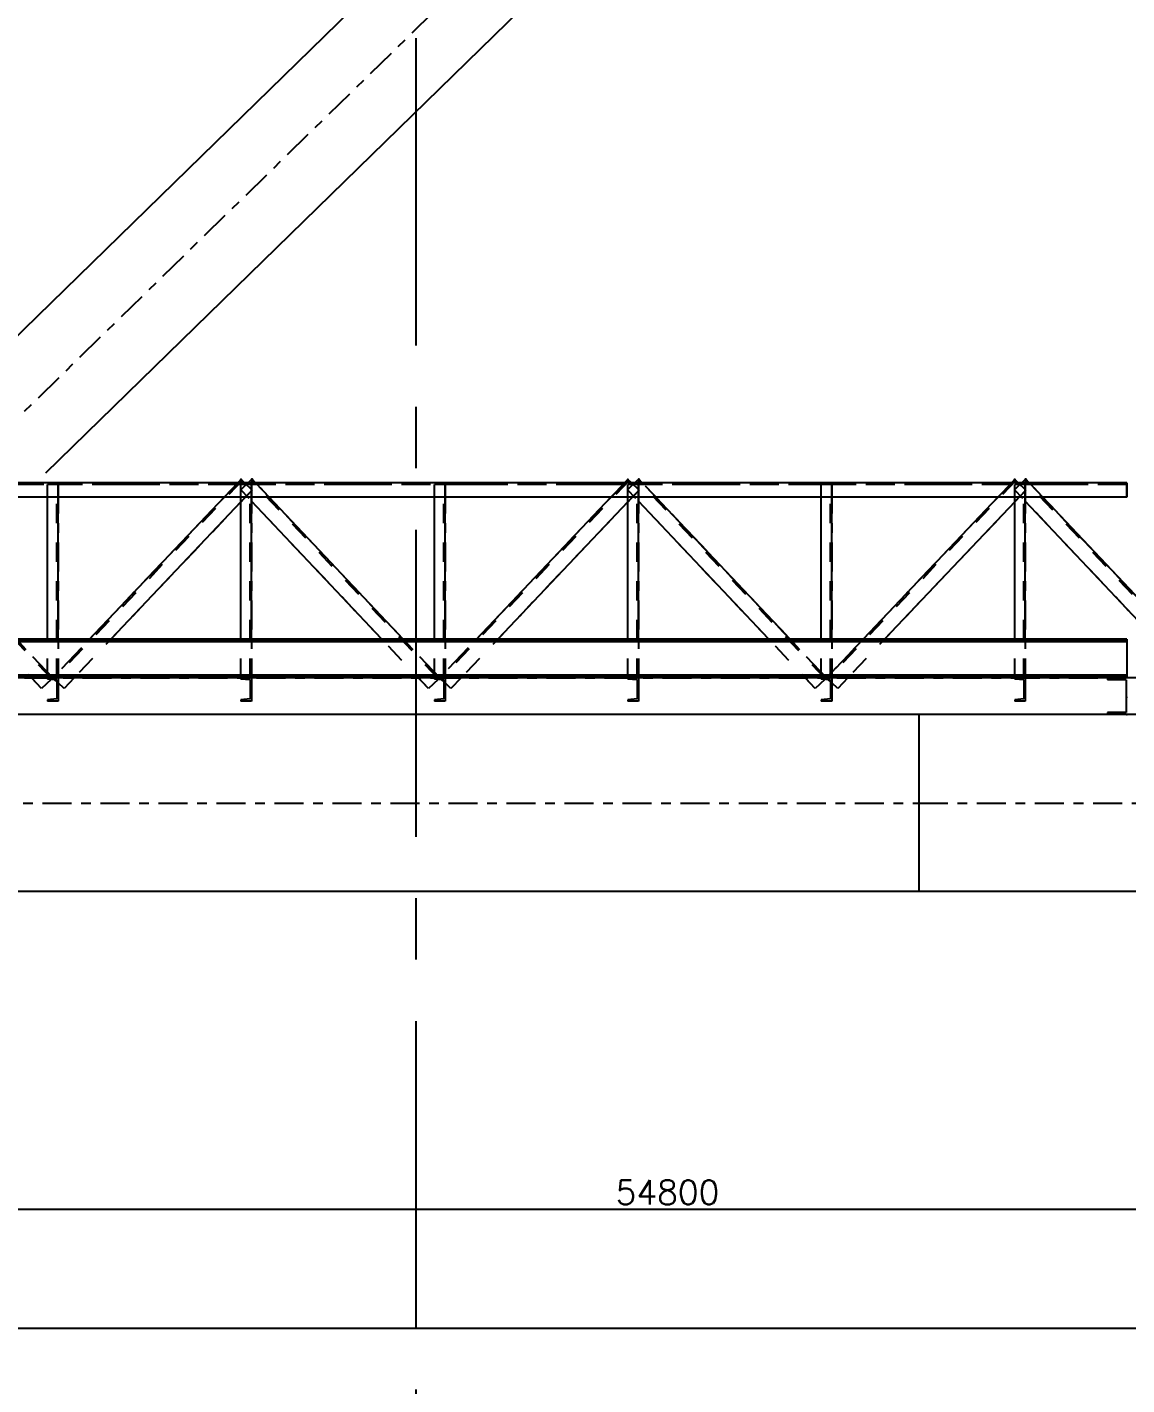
# Model space of a CAD drawing. Header units: millimetres. Extents: x 2368 to 8313, y 7493 to 11698.
# Drawn here: x 4602.4 to 4716.1, y 8937 to 9077.3 of the extents above; entities that cross this region are included whole.
import ezdxf

# ---------------------------------------------------------------- set-up
doc = ezdxf.new("R2010")
doc.units = ezdxf.units.MM
for name, pattern in [('CENTER', [50.8, 31.75, -6.35, 6.35, -6.35]), ('XKITLINE00', [0]), ('XKITLINE02', [4, 2, -2]), ('XKITLINE03', [6, 3, -1, 1, -1])]:
    doc.linetypes.add(name, pattern=pattern)
doc.styles.add('ROMANS', font='romans.shx')
doc.dimstyles.new('MD300', dxfattribs={"dimtxt": 2.5, "dimasz": 2.5, "dimexe": 1, "dimexo": 1, "dimgap": 0.5, "dimtad": 1, "dimdec": 1, "dimlfac": 50, "dimrnd": 0.5, "dimdsep": 46, "dimtxsty": 'ROMANS', "dimcen": 1, "dimclrd": 146, "dimclre": 146, "dimclrt": 30, "dimadec": 1, "dimazin": 2, "dimtfac": 1, "dimtdec": 1, "dimtmove": 0, "dimatfit": 1, "dimfxl": 1, "dimtolj": 1, "dimtzin": 0, "dimlwd": -1, "dimlwe": -1, "dimarcsym": 0})

# ---------------------------------------------------------------- blocks, each defined once
blk = doc.blocks.new('*D3')
at = {"color": 146, "transparency": 16777216}
for p, q in [((4120.59, 9032.28), (4120.59, 8954.12)), ((5216.59, 8977.65), (5216.59, 8954.12)), ((4123.09, 8955.12), (5214.09, 8955.12))]:
    blk.add_line(p, q, dxfattribs=at)
for points in [[(4123.09, 8955.54), (4123.09, 8954.7), (4120.59, 8955.12)], [(5214.09, 8955.54), (5214.09, 8954.7), (5216.59, 8955.12)]]:
    blk.add_solid(points, dxfattribs=at)
at = {"layer": 'Defpoints', "color": 0, "transparency": 16777216}
for p in [(4120.59, 9033.28), (5216.59, 8978.65), (5216.59, 8955.12)]:
    blk.add_point(p, dxfattribs=at)
at = {"color": 30, "transparency": 16777216, "insert": (4668.59, 8956.87), "char_height": 2.5, "attachment_point": 5, "style": 'ROMANS'}
blk.add_mtext('\\A1;54800', dxfattribs=at)
blk = doc.blocks.new('*D6')
at = {"color": 146, "transparency": 16777216}
for p, q in [((4120.59, 9032.28), (4120.59, 8941.84)), ((6312.59, 9032.28), (6312.59, 8941.84)), ((4123.09, 8942.84), (6310.09, 8942.84))]:
    blk.add_line(p, q, dxfattribs=at)
for points in [[(4123.09, 8943.25), (4123.09, 8942.42), (4120.59, 8942.84)], [(6310.09, 8943.25), (6310.09, 8942.42), (6312.59, 8942.84)]]:
    blk.add_solid(points, dxfattribs=at)
at = {"layer": 'Defpoints', "color": 0, "transparency": 16777216}
for p in [(4120.59, 9033.28), (6312.59, 9033.28), (6312.59, 8942.84)]:
    blk.add_point(p, dxfattribs=at)
at = {"color": 30, "transparency": 16777216, "insert": (5216.59, 8944.59), "char_height": 2.5, "attachment_point": 5, "style": 'ROMANS'}
blk.add_mtext('\\A1;109600', dxfattribs=at)

msp = doc.modelspace()

# ---------------------------------------------------------------- linework, layer by layer
at = {"color": 6, "linetype": 'CENTER'}
msp.add_line((4642.5882, 8739.6288), (4642.5882, 9217.681), dxfattribs=at)
at = {"color": 8, "linetype": 'XKITLINE03'}
for p, q in [((4560.5882, 8997.1224), (4724.5882, 9157.1224)), ((4249.9491, 8997.1224), (4694.5882, 8997.1224)), ((4694.5882, 8997.1224), (5738.5882, 8997.1224))]:
    msp.add_line(p, q, dxfattribs=at)
at = {"color": 8, "linetype": 'XKITLINE00'}
for p, q in [((4696.9215, 9138.6526), (4586.7881, 9031.2055)), ((4705.441, 9129.9201), (4604.2585, 9031.2055)), ((4694.5882, 9006.2624), (4598.0882, 9006.2624)), ((4714.0882, 9006.2624), (4694.5882, 9006.2624)), ((4694.5882, 9006.2624), (4694.5882, 8987.9824)), ((4694.5882, 9006.2624), (4694.5882, 8987.9824)), ((4694.5882, 8987.9824), (4280.4491, 8987.9824)), ((5738.5882, 8987.9824), (4694.5882, 8987.9824))]:
    msp.add_line(p, q, dxfattribs=at)
at = {"color": 3, "linetype": 'XKITLINE02'}
for p, q in [((4604.9217, 9009.9526), (4585.5041, 9030.5009)), ((4624.4936, 9030.5806), (4605.038, 9010.0625)), ((4624.6097, 9030.4705), (4605.1541, 9009.9524)), ((4625.5041, 9030.5009), (4624.4575, 9029.5119)), ((4644.9217, 9009.9526), (4625.5041, 9030.5009)), ((4664.4936, 9030.5806), (4645.038, 9010.0625)), ((4664.6097, 9030.4705), (4645.1541, 9009.9524)), ((4665.5041, 9030.5009), (4664.4575, 9029.5119)), ((4684.9217, 9009.9526), (4665.5041, 9030.5009)), ((4704.6097, 9030.4705), (4685.1541, 9009.9524)), ((4704.4936, 9030.5806), (4702.7412, 9028.7325)), ((4705.5041, 9030.5009), (4704.4575, 9029.5119)), ((4724.9217, 9009.9526), (4705.5041, 9030.5009)), ((4716.0881, 9030.0625), (4596.0882, 9030.0625)), ((4605.5879, 9030.0624), (4604.4879, 9030.0624)), ((4604.4879, 9028.7325), (4604.4879, 9030.0624)), ((4605.4479, 9010.0624), (4605.4479, 9030.0624)), ((4605.5879, 9028.7325), (4605.5879, 9030.0624)), ((4625.6547, 9029.4797), (4607.2428, 9010.0624)), ((4624.1635, 9030.2325), (4622.7412, 9028.7325)), ((4639.0568, 9014.0624), (4624.4575, 9029.5119)), ((4625.5879, 9030.0624), (4624.4879, 9030.0624)), ((4624.4879, 9028.7325), (4624.4879, 9030.0624)), ((4625.6547, 9029.4797), (4624.4879, 9028.2493)), ((4625.6547, 9029.4797), (4624.8608, 9030.2325)), ((4625.4479, 9010.0624), (4625.4479, 9030.0624)), ((4625.5879, 9028.7325), (4625.5879, 9030.0624)), ((4627.3954, 9028.7325), (4625.9779, 9030.2325)), ((4645.5879, 9030.0624), (4644.4879, 9030.0624)), ((4644.4879, 9028.7325), (4644.4879, 9030.0624)), ((4645.4479, 9010.0624), (4645.4479, 9030.0624)), ((4645.5879, 9028.7325), (4645.5879, 9030.0624)), ((4665.6547, 9029.4797), (4647.2428, 9010.0624)), ((4664.1635, 9030.2325), (4662.7412, 9028.7325)), ((4679.0568, 9014.0624), (4664.4575, 9029.5119)), ((4665.5879, 9030.0624), (4664.4879, 9030.0624)), ((4664.4879, 9028.7325), (4664.4879, 9030.0624)), ((4665.6547, 9029.4797), (4664.4879, 9028.2493)), ((4665.6547, 9029.4797), (4664.8608, 9030.2325)), ((4665.4479, 9010.0624), (4665.4479, 9030.0624)), ((4665.5879, 9028.7325), (4665.5879, 9030.0624)), ((4681.4188, 9013.8924), (4665.9779, 9030.2325)), ((4685.5879, 9030.0624), (4684.4879, 9030.0624)), ((4684.4879, 9028.7325), (4684.4879, 9030.0624)), ((4685.4479, 9010.0624), (4685.4479, 9030.0624)), ((4685.5879, 9028.7325), (4685.5879, 9030.0624)), ((4705.6547, 9029.4797), (4687.2428, 9010.0624)), ((4719.0568, 9014.0624), (4704.4575, 9029.5119)), ((4705.5879, 9030.0624), (4704.4879, 9030.0624)), ((4704.4879, 9028.7325), (4704.4879, 9030.0624)), ((4705.6547, 9029.4797), (4704.4879, 9028.2493)), ((4705.6547, 9029.4797), (4704.8608, 9030.2325)), ((4705.4479, 9010.0624), (4705.4479, 9030.0624)), ((4705.5879, 9028.7325), (4705.5879, 9030.0624)), ((4717.8322, 9017.6878), (4705.9779, 9030.2325)), ((4716.0881, 9028.7325), (4716.0881, 9030.2325)), ((4716.0881, 9030.0625), (4716.0881, 9030.0625)), ((4716.0881, 9030.0625), (4716.0881, 9028.7325)), ((4603.875, 9008.9636), (4599.0568, 9014.0624)), ((4605.0379, 9010.0625), (4601.2581, 9014.0624)), ((4604.4879, 9010.0624), (4604.4879, 9014.0624)), ((4605.5879, 9010.0624), (4605.5879, 9014.0624)), ((4624.4879, 9010.0624), (4624.4879, 9014.0624)), ((4625.5879, 9010.0624), (4625.5879, 9014.0624)), ((4643.875, 9008.9636), (4639.0568, 9014.0624)), ((4645.0379, 9010.0625), (4641.2581, 9014.0624)), ((4644.4879, 9010.0624), (4644.4879, 9014.0624)), ((4645.5879, 9010.0624), (4645.5879, 9014.0624)), ((4664.4879, 9010.0624), (4664.4879, 9014.0624)), ((4665.5879, 9010.0624), (4665.5879, 9014.0624)), ((4683.875, 9008.9636), (4679.0568, 9014.0624)), ((4685.0379, 9010.0625), (4681.2581, 9014.0624)), ((4684.4879, 9010.0624), (4684.4879, 9014.0624)), ((4688.8308, 9014.0624), (4685.038, 9010.0625)), ((4685.5879, 9010.0624), (4685.5879, 9014.0624)), ((4704.4879, 9010.0624), (4704.4879, 9014.0624)), ((4705.5879, 9010.0624), (4705.5879, 9014.0624)), ((4605.5879, 9010.0624), (4604.4879, 9010.0624)), ((4605.5879, 9010.0624), (4604.4879, 9010.0624)), ((4605.0379, 9010.0625), (4604.8623, 9009.8965)), ((4606.199, 9008.9616), (4605.038, 9010.0625)), ((4605.5879, 9009.541), (4605.4479, 9009.6737)), ((4625.5879, 9010.0624), (4624.4879, 9010.0624)), ((4625.5879, 9010.0624), (4624.4879, 9010.0624)), ((4645.5879, 9010.0624), (4644.4879, 9010.0624)), ((4645.5879, 9010.0624), (4644.4879, 9010.0624)), ((4645.0379, 9010.0625), (4644.8623, 9009.8965)), ((4646.199, 9008.9616), (4645.038, 9010.0625)), ((4645.5879, 9009.541), (4645.4479, 9009.6737)), ((4665.5879, 9010.0624), (4664.4879, 9010.0624)), ((4665.5879, 9010.0624), (4664.4879, 9010.0624)), ((4685.5879, 9010.0624), (4684.4879, 9010.0624)), ((4685.5879, 9010.0624), (4684.4879, 9010.0624)), ((4685.0379, 9010.0625), (4684.8623, 9009.8965)), ((4686.199, 9008.9616), (4685.038, 9010.0625)), ((4685.5879, 9009.541), (4685.4479, 9009.6737)), ((4705.5879, 9010.0624), (4704.4879, 9010.0624)), ((4705.5879, 9010.0624), (4704.4879, 9010.0624)), ((4716.0881, 9010.0624), (4714.0882, 9010.0624)), ((4716.0881, 9010.3388), (4716.0881, 9010.0624))]:
    msp.add_line(p, q, dxfattribs=at)
at = {"color": 1, "linetype": 'XKITLINE03'}
for p, q in [((4605.0379, 9010.0625), (4585.6204, 9030.6108)), ((4624.4936, 9030.5806), (4605.038, 9010.0625)), ((4645.0379, 9010.0625), (4625.6204, 9030.6108)), ((4664.4936, 9030.5806), (4645.038, 9010.0625)), ((4685.0379, 9010.0625), (4665.6204, 9030.6108)), ((4704.4936, 9030.5806), (4685.038, 9010.0625)), ((4725.0379, 9010.0625), (4705.6204, 9030.6108)), ((4716.0881, 9030.0625), (4596.0882, 9030.0625)), ((4605.5879, 9030.0624), (4605.5879, 9010.0624)), ((4625.5879, 9030.0624), (4625.5879, 9010.0624)), ((4645.5879, 9030.0624), (4645.5879, 9010.0624)), ((4665.5879, 9030.0624), (4665.5879, 9010.0624)), ((4685.5879, 9030.0624), (4685.5879, 9010.0624)), ((4705.5879, 9030.0624), (4705.5879, 9010.0624)), ((4596.0882, 9010.0624), (4716.0881, 9010.0624)), ((4605.5879, 9010.0624), (4605.5879, 9010.0624)), ((4625.5879, 9010.0624), (4625.5879, 9010.0624)), ((4645.5879, 9010.0624), (4645.5879, 9010.0624)), ((4665.5879, 9010.0624), (4665.5879, 9010.0624)), ((4685.5879, 9010.0624), (4685.5879, 9010.0624)), ((4705.5879, 9010.0624), (4705.5879, 9010.0624))]:
    msp.add_line(p, q, dxfattribs=at)
at = {"color": 7, "linetype": 'XKITLINE00'}
for p, q in [((4624.4936, 9030.5806), (4624.1635, 9030.2325)), ((4624.8608, 9030.2325), (4624.4936, 9030.5806)), ((4625.6204, 9030.6108), (4625.22, 9030.2325)), ((4625.9779, 9030.2325), (4625.6204, 9030.6108)), ((4664.4936, 9030.5806), (4664.1635, 9030.2325)), ((4664.8608, 9030.2325), (4664.4936, 9030.5806)), ((4665.6204, 9030.6108), (4665.22, 9030.2325)), ((4665.9779, 9030.2325), (4665.6204, 9030.6108)), ((4704.4936, 9030.5806), (4704.1635, 9030.2325)), ((4704.8608, 9030.2325), (4704.4936, 9030.5806)), ((4705.6204, 9030.6108), (4705.22, 9030.2325)), ((4705.9779, 9030.2325), (4705.6204, 9030.6108)), ((4716.0881, 9030.2325), (4596.0882, 9030.2325)), ((4716.0881, 9030.2325), (4716.0881, 9030.2325)), ((4716.0881, 9030.2325), (4716.0881, 9028.7325)), ((4716.0881, 9028.7325), (4596.0882, 9028.7325)), ((4604.4879, 9014.0624), (4604.4879, 9028.7325)), ((4605.5879, 9014.0624), (4605.5879, 9028.7325)), ((4622.7412, 9028.7325), (4608.8308, 9014.0624)), ((4624.4879, 9028.2493), (4611.0357, 9014.0624)), ((4624.4879, 9014.0624), (4624.4879, 9028.7325)), ((4625.5879, 9014.0624), (4625.5879, 9028.7325)), ((4639.0568, 9014.0624), (4625.5879, 9028.3156)), ((4641.2581, 9014.0624), (4627.3954, 9028.7325)), ((4644.4879, 9014.0624), (4644.4879, 9028.7325)), ((4645.5879, 9014.0624), (4645.5879, 9028.7325)), ((4662.7412, 9028.7325), (4648.8308, 9014.0624)), ((4664.4879, 9028.2493), (4651.0357, 9014.0624)), ((4664.4879, 9014.0624), (4664.4879, 9028.7325)), ((4665.5879, 9014.0624), (4665.5879, 9028.7325)), ((4679.0568, 9014.0624), (4665.5879, 9028.3156)), ((4681.2581, 9014.0624), (4667.3954, 9028.7325)), ((4684.4879, 9014.0624), (4684.4879, 9028.7325)), ((4685.5879, 9014.0624), (4685.5879, 9028.7325)), ((4702.7412, 9028.7325), (4688.8308, 9014.0624)), ((4704.4879, 9028.2493), (4691.0357, 9014.0624)), ((4704.4879, 9014.0624), (4704.4879, 9028.7325)), ((4705.5879, 9014.0624), (4705.5879, 9028.7325)), ((4719.0568, 9014.0624), (4705.5879, 9028.3156)), ((4721.2581, 9014.0624), (4707.3954, 9028.7325)), ((4716.0881, 9014.0624), (4596.0882, 9014.0624)), ((4716.0881, 9013.8924), (4596.0882, 9013.8924)), ((4716.0881, 9013.786), (4596.0882, 9013.786)), ((4716.0881, 9014.0624), (4716.0881, 9010.3388)), ((4716.0881, 9010.3388), (4596.0882, 9010.3388)), ((4716.0881, 9010.2324), (4596.0882, 9010.2324)), ((4604.4879, 9010.0624), (4598.0882, 9010.0624)), ((4603.875, 9008.9636), (4602.8366, 9010.0624)), ((4604.8623, 9009.8965), (4603.875, 9008.9636)), ((4604.4879, 9010.0624), (4604.4879, 9010.0624)), ((4604.4879, 9010.0624), (4604.4879, 9010.0624)), ((4604.4879, 9010.0624), (4604.4879, 9009.9264)), ((4605.5879, 9010.0624), (4604.4879, 9010.0624)), ((4605.4479, 9009.8496), (4604.4879, 9009.9264)), ((4605.4479, 9009.6737), (4605.2453, 9009.8658)), ((4605.4479, 9009.8496), (4605.4479, 9007.8752)), ((4605.5879, 9009.4337), (4605.4479, 9009.2937)), ((4624.4879, 9010.0624), (4605.5879, 9010.0624)), ((4605.5879, 9010.0624), (4605.5879, 9007.6624)), ((4606.199, 9008.9616), (4605.5879, 9009.541)), ((4607.2428, 9010.0624), (4606.199, 9008.9616)), ((4624.4879, 9010.0624), (4624.4879, 9010.0624)), ((4624.4879, 9010.0624), (4624.4879, 9010.0624)), ((4624.4879, 9010.0624), (4624.4879, 9009.9264)), ((4625.5879, 9010.0624), (4624.4879, 9010.0624)), ((4625.4479, 9009.8496), (4624.4879, 9009.9264)), ((4625.4479, 9009.8496), (4625.4479, 9007.8752)), ((4625.5879, 9009.4337), (4625.4479, 9009.2937)), ((4644.4879, 9010.0624), (4625.5879, 9010.0624)), ((4625.5879, 9010.0624), (4625.5879, 9007.6624)), ((4643.875, 9008.9636), (4642.8366, 9010.0624)), ((4644.8623, 9009.8965), (4643.875, 9008.9636)), ((4644.4879, 9010.0624), (4644.4879, 9010.0624)), ((4644.4879, 9010.0624), (4644.4879, 9010.0624)), ((4644.4879, 9010.0624), (4644.4879, 9009.9264)), ((4645.5879, 9010.0624), (4644.4879, 9010.0624)), ((4645.4479, 9009.8496), (4644.4879, 9009.9264)), ((4645.4479, 9009.6737), (4645.2453, 9009.8658)), ((4645.4479, 9009.8496), (4645.4479, 9007.8752)), ((4645.5879, 9009.4337), (4645.4479, 9009.2937)), ((4664.4879, 9010.0624), (4645.5879, 9010.0624)), ((4645.5879, 9010.0624), (4645.5879, 9007.6624)), ((4646.199, 9008.9616), (4645.5879, 9009.541)), ((4647.2428, 9010.0624), (4646.199, 9008.9616)), ((4664.4879, 9010.0624), (4664.4879, 9010.0624)), ((4664.4879, 9010.0624), (4664.4879, 9010.0624)), ((4664.4879, 9010.0624), (4664.4879, 9009.9264)), ((4665.5879, 9010.0624), (4664.4879, 9010.0624)), ((4665.4479, 9009.8496), (4664.4879, 9009.9264)), ((4665.4479, 9009.8496), (4665.4479, 9007.8752)), ((4665.5879, 9009.4337), (4665.4479, 9009.2937)), ((4684.4879, 9010.0624), (4665.5879, 9010.0624)), ((4665.5879, 9010.0624), (4665.5879, 9007.6624)), ((4683.875, 9008.9636), (4682.8366, 9010.0624)), ((4684.8623, 9009.8965), (4683.875, 9008.9636)), ((4684.4879, 9010.0624), (4684.4879, 9010.0624)), ((4684.4879, 9010.0624), (4684.4879, 9010.0624)), ((4684.4879, 9010.0624), (4684.4879, 9009.9264)), ((4685.5879, 9010.0624), (4684.4879, 9010.0624)), ((4685.4479, 9009.8496), (4684.4879, 9009.9264)), ((4685.4479, 9009.6737), (4685.2453, 9009.8658)), ((4685.4479, 9009.8496), (4685.4479, 9007.8752)), ((4685.5879, 9009.4337), (4685.4479, 9009.2937)), ((4704.4879, 9010.0624), (4685.5879, 9010.0624)), ((4685.5879, 9010.0624), (4685.5879, 9007.6624)), ((4686.199, 9008.9616), (4685.5879, 9009.541)), ((4687.2428, 9010.0624), (4686.199, 9008.9616)), ((4704.4879, 9010.0624), (4704.4879, 9010.0624)), ((4704.4879, 9010.0624), (4704.4879, 9010.0624)), ((4704.4879, 9010.0624), (4704.4879, 9009.9264)), ((4705.5879, 9010.0624), (4704.4879, 9010.0624)), ((4705.4479, 9009.8496), (4704.4879, 9009.9264)), ((4705.4479, 9009.8496), (4705.4479, 9007.8752)), ((4705.5879, 9009.4337), (4705.4479, 9009.2937)), ((4714.0882, 9010.0624), (4705.5879, 9010.0624)), ((4705.5879, 9010.0624), (4705.5879, 9007.6624)), ((4714.2882, 9009.8624), (4714.0882, 9010.0624)), ((4714.0882, 9010.0624), (4714.0882, 9010.0624)), ((4714.0882, 9010.0624), (4714.0882, 9009.8624)), ((4718.0882, 9010.0624), (4714.0882, 9010.0624)), ((4716.0232, 9009.8624), (4714.0882, 9009.8624)), ((4716.0232, 9009.8624), (4716.0232, 9006.4624)), ((4716.0881, 9010.3388), (4716.0881, 9010.0624)), ((4716.1532, 9007.9974), (4716.0232, 9008.1274)), ((4605.4479, 9007.8752), (4604.4879, 9007.7984)), ((4604.4879, 9007.7984), (4604.4879, 9007.6624)), ((4605.5879, 9007.6624), (4604.4879, 9007.6624)), ((4605.5879, 9007.705), (4605.5453, 9007.6624)), ((4625.4479, 9007.8752), (4624.4879, 9007.7984)), ((4624.4879, 9007.7984), (4624.4879, 9007.6624)), ((4625.5879, 9007.6624), (4624.4879, 9007.6624)), ((4625.5879, 9007.705), (4625.5453, 9007.6624)), ((4645.4479, 9007.8752), (4644.4879, 9007.7984)), ((4644.4879, 9007.7984), (4644.4879, 9007.6624)), ((4645.5879, 9007.6624), (4644.4879, 9007.6624)), ((4645.5879, 9007.705), (4645.5453, 9007.6624)), ((4665.4479, 9007.8752), (4664.4879, 9007.7984)), ((4664.4879, 9007.7984), (4664.4879, 9007.6624)), ((4665.5879, 9007.6624), (4664.4879, 9007.6624)), ((4665.5879, 9007.705), (4665.5453, 9007.6624)), ((4685.4479, 9007.8752), (4684.4879, 9007.7984)), ((4684.4879, 9007.7984), (4684.4879, 9007.6624)), ((4685.5879, 9007.6624), (4684.4879, 9007.6624)), ((4685.5879, 9007.705), (4685.5453, 9007.6624)), ((4705.4479, 9007.8752), (4704.4879, 9007.7984)), ((4704.4879, 9007.7984), (4704.4879, 9007.6624)), ((4705.5879, 9007.6624), (4704.4879, 9007.6624)), ((4705.5879, 9007.705), (4705.5453, 9007.6624)), ((4714.0882, 9006.4624), (4714.0882, 9006.2624)), ((4716.0232, 9006.4624), (4714.0882, 9006.4624)), ((4718.0882, 9006.2624), (4714.0882, 9006.2624))]:
    msp.add_line(p, q, dxfattribs=at)
at = {"color": 1, "linetype": 'XKITLINE00'}
for p, q in [((4624.4898, 9030.5714), (4624.4898, 9030.5714)), ((4625.6166, 9030.6016), (4625.6166, 9030.6016)), ((4664.4898, 9030.5714), (4664.4898, 9030.5714)), ((4665.6166, 9030.6016), (4665.6166, 9030.6016)), ((4704.4898, 9030.5714), (4704.4898, 9030.5714)), ((4705.6166, 9030.6016), (4705.6166, 9030.6016)), ((4605.5841, 9030.0532), (4605.5841, 9030.0532)), ((4625.5841, 9030.0532), (4625.5841, 9030.0532)), ((4645.5841, 9030.0532), (4645.5841, 9030.0532)), ((4665.5841, 9030.0532), (4665.5841, 9030.0532)), ((4685.5841, 9030.0532), (4685.5841, 9030.0532)), ((4705.5841, 9030.0532), (4705.5841, 9030.0532)), ((4716.0843, 9030.0532), (4716.0843, 9030.0532)), ((4716.0843, 9030.0532), (4716.0843, 9030.0532)), ((4605.0341, 9010.0533), (4605.0341, 9010.0533)), ((4605.0341, 9010.0532), (4605.0341, 9010.0532)), ((4605.5841, 9010.0532), (4605.5841, 9010.0532)), ((4605.5841, 9010.0532), (4605.5841, 9010.0532)), ((4625.5841, 9010.0532), (4625.5841, 9010.0532)), ((4625.5841, 9010.0532), (4625.5841, 9010.0532)), ((4645.0341, 9010.0533), (4645.0341, 9010.0533)), ((4645.0341, 9010.0532), (4645.0341, 9010.0532)), ((4645.5841, 9010.0532), (4645.5841, 9010.0532)), ((4645.5841, 9010.0532), (4645.5841, 9010.0532)), ((4665.5841, 9010.0532), (4665.5841, 9010.0532)), ((4665.5841, 9010.0532), (4665.5841, 9010.0532)), ((4685.0341, 9010.0533), (4685.0341, 9010.0533)), ((4685.0341, 9010.0532), (4685.0341, 9010.0532)), ((4685.5841, 9010.0532), (4685.5841, 9010.0532)), ((4685.5841, 9010.0532), (4685.5841, 9010.0532)), ((4705.5841, 9010.0532), (4705.5841, 9010.0532)), ((4705.5841, 9010.0532), (4705.5841, 9010.0532)), ((4716.0843, 9010.0532), (4716.0843, 9010.0532)), ((4716.0843, 9010.0532), (4716.0843, 9010.0532)), ((4716.0844, 9006.2532), (4716.0844, 9006.2532))]:
    msp.add_line(p, q, dxfattribs=at)
for centre in [(4624.4936, 9030.5806), (4625.6204, 9030.6108), (4664.4936, 9030.5806), (4665.6204, 9030.6108), (4704.4936, 9030.5806), (4705.6204, 9030.6108), (4605.5879, 9030.0624), (4625.5879, 9030.0624), (4645.5879, 9030.0624), (4665.5879, 9030.0624), (4685.5879, 9030.0624), (4705.5879, 9030.0624), (4716.0881, 9030.0625), (4716.0882, 9030.0625), (4605.0379, 9010.0625), (4605.038, 9010.0625), (4605.5879, 9010.0624), (4605.5879, 9010.0624), (4625.5879, 9010.0624), (4625.5879, 9010.0624), (4645.0379, 9010.0625), (4645.038, 9010.0625), (4645.5879, 9010.0624), (4645.5879, 9010.0624), (4665.5879, 9010.0624), (4665.5879, 9010.0624), (4685.0379, 9010.0625), (4685.038, 9010.0625), (4685.5879, 9010.0624), (4685.5879, 9010.0624), (4705.5879, 9010.0624), (4705.5879, 9010.0624), (4716.0881, 9010.0624), (4716.0882, 9010.0624), (4716.0882, 9006.2624)]:
    msp.add_circle(centre, 0.01, dxfattribs=at)
at = {"color": 8, "linetype": 'XKITLINE00'}
msp.add_circle((4694.5882, 8997.1224), 0.01, dxfattribs=at)
msp.add_circle((4694.5882, 8997.1224), 0.01, dxfattribs=at)

# ---------------------------------------------------------------- dimensions: what is measured, and where the dimension line sits
at = {"color": 146}
for base, p2, picture, middle in [((5216.5882, 8955.1184), (5216.5882, 8978.6549), '*D3', (4668.5877, 8956.8684)), ((6312.5891, 8942.8374), (6312.5891, 9033.2776), '*D6', (5216.5882, 8944.5874))]:
    dim = msp.add_linear_dim(base=base, p1=(4120.5873, 9033.2776), p2=p2, dimstyle='MD300', dxfattribs=at)
    dim.commit()
    dim.dimension.update_dxf_attribs({"geometry": picture, "text_midpoint": middle})

doc.saveas('drawing.dxf')
